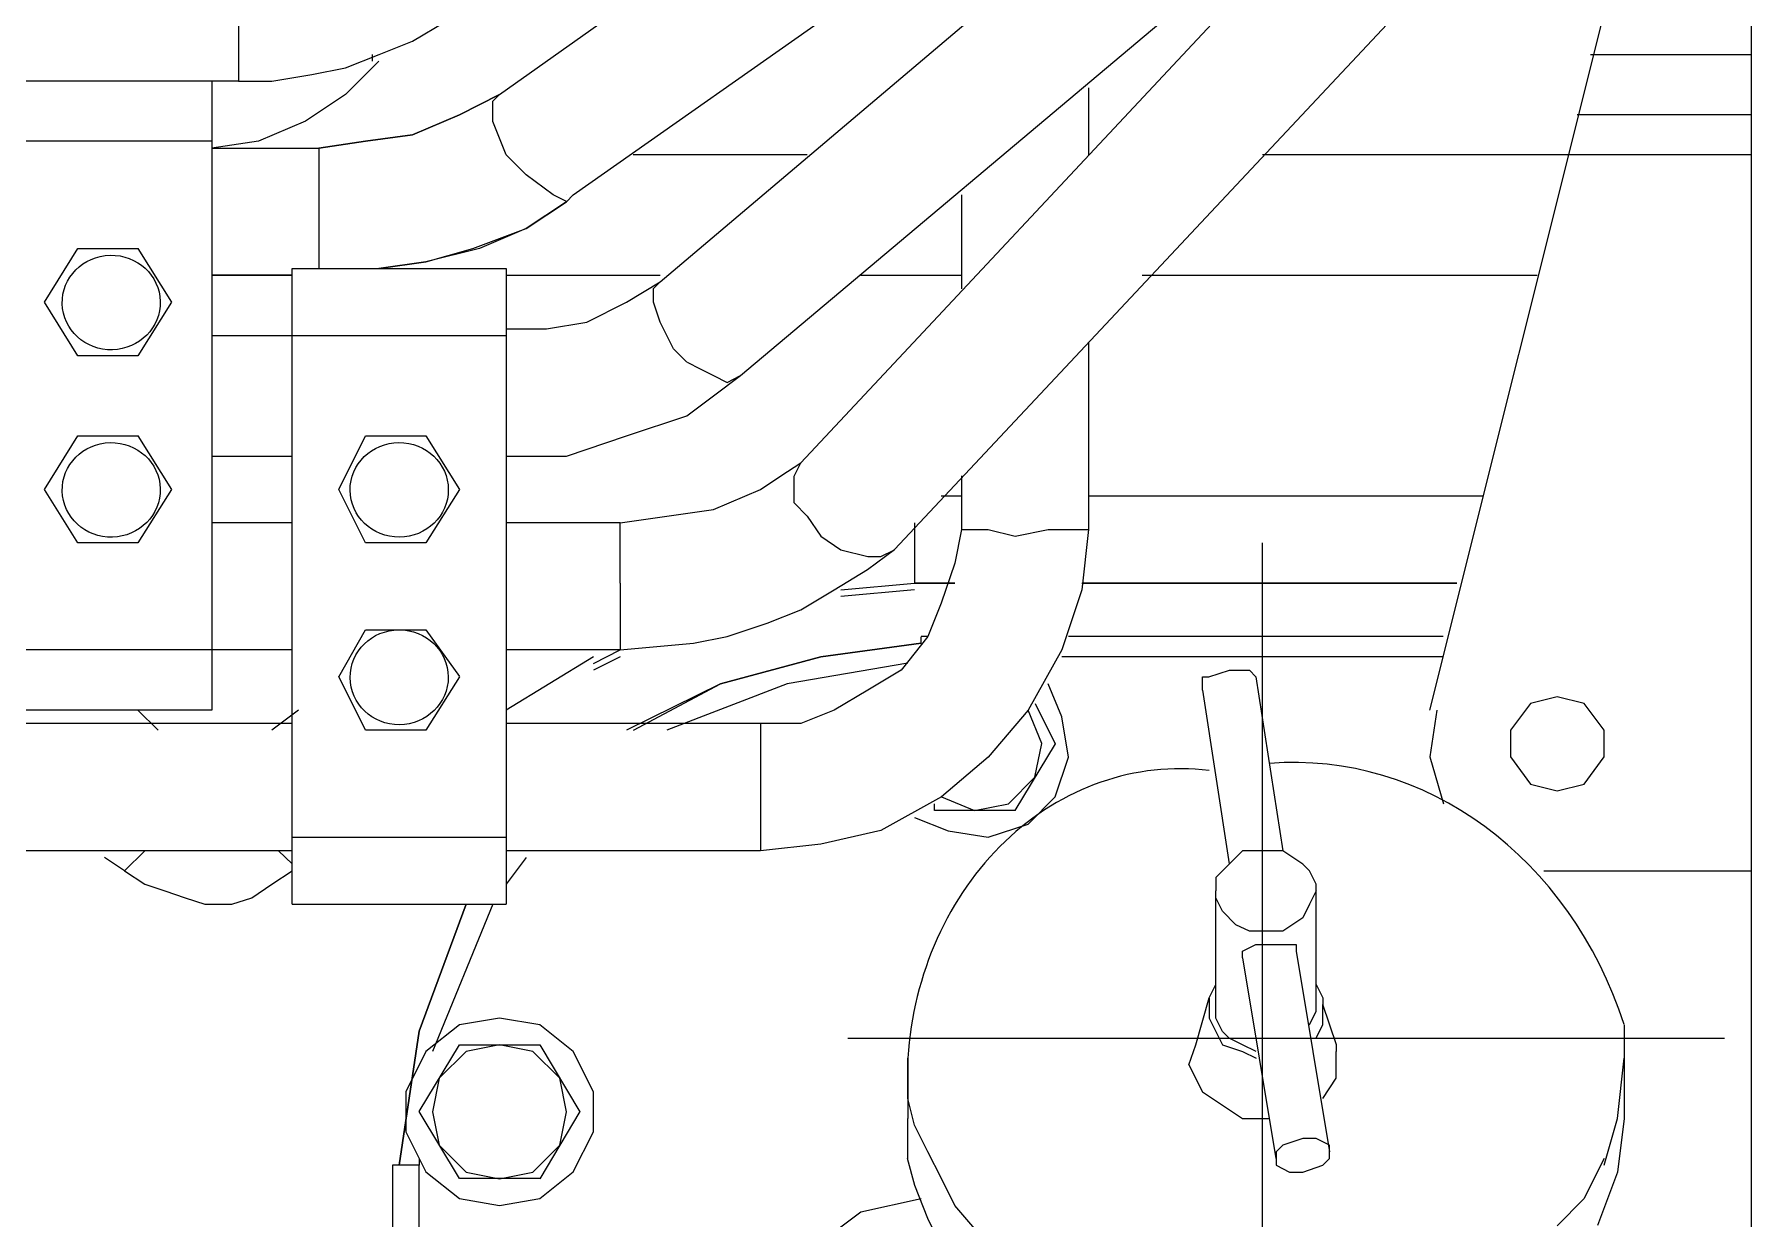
# Model space of a CAD drawing. Header units: inches. Extents: x 11 to 128, y 20 to 108.
# Drawn here: x 30.8147 to 30.9983, y 82.5787 to 82.7051 of the extents above; entities that cross this region are included whole.
import ezdxf

# ---------------------------------------------------------------- set-up
doc = ezdxf.new("R2010")
doc.units = ezdxf.units.IN
doc.header["$MEASUREMENT"] = 0
doc.layers.add('1', color=255, linetype='Continuous')
doc.layers.add('Dim', color=6, linetype='Continuous', lineweight=13)

# ---------------------------------------------------------------- blocks, each defined once
blk = doc.blocks.new('5')
at = {"layer": '1', "lineweight": 9}
for p, q in [((225.91368, -21.89202), (226.00321, -21.82851)), ((225.92065, -21.90153), (226.0102, -21.83867)), ((225.92892, -21.90979), (226.00766, -21.84313)), ((226.00195, -21.95044), (226.02672, -21.85138)), ((225.94225, -21.92697), (226.00767, -21.85709)), ((225.93654, -21.91869), (226.00068, -21.86471)), ((225.95115, -21.93521), (226.01657, -21.86538)), ((226.03243, -21.866), (226.03243, -22.04382)), ((225.88891, -21.8787), (225.88891, -21.89076)), ((225.90542, -21.88696), (225.90861, -21.88505)), ((225.89906, -21.88949), (225.90225, -21.88821)), ((225.90162, -21.88886), (225.90162, -21.88822)), ((225.90225, -21.88821), (225.90542, -21.88696)), ((225.90225, -21.88822), (225.90225, -21.88822)), ((226.01719, -21.88822), (226.03243, -21.88822)), ((225.89588, -21.89013), (225.89906, -21.88949)), ((225.90224, -21.88885), (225.89905, -21.89203)), ((225.88637, -21.89076), (225.86668, -21.89076)), ((225.88892, -21.89076), (225.88637, -21.89076)), ((225.88637, -21.89076), (225.88637, -21.95044)), ((225.88891, -21.89076), (225.89208, -21.89076)), ((225.89208, -21.89076), (225.89588, -21.89013)), ((225.96957, -21.8914), (225.96957, -21.89774)), ((225.89905, -21.89203), (225.89527, -21.89456)), ((225.91368, -21.89202), (225.90987, -21.89394)), ((225.90987, -21.89394), (225.91368, -21.89202)), ((225.91305, -21.89266), (225.91368, -21.89202)), ((225.91305, -21.89329), (225.91305, -21.89266)), ((225.91305, -21.89457), (225.91305, -21.89329)), ((225.89527, -21.89456), (225.89081, -21.89646)), ((225.90987, -21.89394), (225.90543, -21.89584)), ((225.90543, -21.89584), (225.90987, -21.89394)), ((225.91431, -21.89774), (225.91305, -21.89457)), ((226.03243, -21.89394), (226.01592, -21.89394)), ((225.88637, -21.89646), (225.86668, -21.89646)), ((225.89081, -21.89646), (225.88637, -21.89711)), ((225.90097, -21.89645), (225.89653, -21.8971)), ((225.89653, -21.8971), (225.90097, -21.89645)), ((225.90543, -21.89584), (225.90097, -21.89645)), ((225.90097, -21.89645), (225.90543, -21.89584)), ((225.88637, -21.89711), (225.89653, -21.89711)), ((225.89653, -21.89711), (225.89653, -21.90854)), ((225.91622, -21.89963), (225.91431, -21.89774)), ((225.94288, -21.89775), (225.92637, -21.89775)), ((225.96957, -21.89775), (225.96957, -21.89775)), ((226.01465, -21.89775), (225.98608, -21.89775)), ((226.03243, -21.89775), (226.01465, -21.89775)), ((225.91877, -21.90153), (225.91622, -21.89963)), ((225.92004, -21.90218), (225.91877, -21.90153)), ((225.92004, -21.90153), (225.92004, -21.90153)), ((225.92004, -21.90219), (225.92065, -21.90154)), ((225.92065, -21.90153), (225.92065, -21.90153)), ((225.95751, -21.90153), (225.95751, -21.91045)), ((225.92004, -21.90219), (225.91621, -21.90472)), ((225.91621, -21.90472), (225.92004, -21.90219)), ((225.91114, -21.90662), (225.91621, -21.90472)), ((225.91621, -21.90472), (225.91177, -21.90662)), ((225.8705, -21.91173), (225.87367, -21.90662)), ((225.87367, -21.90663), (225.87938, -21.90663)), ((225.87937, -21.90663), (225.88256, -21.91173)), ((225.9067, -21.90791), (225.90224, -21.90854)), ((225.90224, -21.90854), (225.9067, -21.90791)), ((225.91177, -21.90662), (225.9067, -21.90791)), ((225.9067, -21.90791), (225.91114, -21.90662)), ((225.89398, -21.90916), (225.88637, -21.90916)), ((225.88637, -21.90916), (225.89398, -21.90916)), ((225.89399, -21.96887), (225.89399, -21.90853)), ((225.89399, -21.90853), (225.91431, -21.90853)), ((225.91431, -21.90853), (225.91431, -21.96887)), ((225.91431, -21.90916), (225.92892, -21.90916)), ((225.94797, -21.90916), (225.95751, -21.90916)), ((225.97465, -21.90916), (226.01212, -21.90916)), ((225.92573, -21.91172), (225.92892, -21.9098)), ((225.92828, -21.91044), (225.92892, -21.90979)), ((225.92828, -21.91173), (225.92828, -21.91044)), ((225.87367, -21.91681), (225.8705, -21.91173)), ((225.88256, -21.91173), (225.87937, -21.91681)), ((225.92196, -21.91361), (225.92573, -21.91172)), ((225.92892, -21.91363), (225.92828, -21.91173)), ((225.91431, -21.91427), (225.91812, -21.91427)), ((225.91812, -21.91427), (225.92196, -21.91361)), ((225.93019, -21.91616), (225.92892, -21.91363)), ((225.88637, -21.9149), (225.89398, -21.9149)), ((225.89399, -21.9149), (225.91431, -21.9149)), ((225.93146, -21.91742), (225.93019, -21.91616)), ((225.96957, -21.91552), (225.96957, -21.93329)), ((225.87937, -21.91681), (225.87366, -21.91681)), ((225.93147, -21.91743), (225.93272, -21.91806)), ((225.93272, -21.91806), (225.93399, -21.91869)), ((225.93399, -21.91869), (225.93528, -21.91935)), ((225.93399, -21.9206), (225.93655, -21.9187)), ((225.93528, -21.91935), (225.93654, -21.91869)), ((225.93146, -21.92252), (225.93399, -21.9206)), ((225.92573, -21.92441), (225.93146, -21.92252)), ((225.8705, -21.92949), (225.87367, -21.92441)), ((225.87367, -21.92442), (225.87938, -21.92442)), ((225.87937, -21.92442), (225.88256, -21.9295)), ((225.89844, -21.92949), (225.90096, -21.92441)), ((225.90097, -21.92442), (225.9067, -21.92442)), ((225.9067, -21.92442), (225.90987, -21.9295)), ((225.92004, -21.92633), (225.92573, -21.92441)), ((225.88637, -21.92633), (225.89398, -21.92633)), ((225.91431, -21.92633), (225.92004, -21.92633)), ((225.94036, -21.92822), (225.94226, -21.92696)), ((225.94163, -21.92824), (225.94225, -21.92697)), ((225.93845, -21.92949), (225.94036, -21.92822)), ((225.94163, -21.9295), (225.94163, -21.92824)), ((225.95751, -21.92822), (225.95751, -21.9333)), ((225.87367, -21.93458), (225.8705, -21.9295)), ((225.88256, -21.92949), (225.87937, -21.93457)), ((225.90097, -21.93458), (225.89844, -21.9295)), ((225.90987, -21.92949), (225.9067, -21.93457)), ((225.93399, -21.93139), (225.93845, -21.92949)), ((225.94163, -21.93076), (225.94163, -21.9295)), ((225.94288, -21.93203), (225.94163, -21.93076)), ((225.95751, -21.93013), (225.95559, -21.93013)), ((226.00704, -21.93013), (225.96958, -21.93013)), ((225.92511, -21.93267), (225.92955, -21.93204)), ((225.92955, -21.93204), (225.93399, -21.93139)), ((225.94288, -21.93203), (225.94416, -21.93393)), ((225.89399, -21.93267), (225.88638, -21.93267)), ((225.92511, -21.93267), (225.91431, -21.93267)), ((225.92511, -21.93839), (225.92511, -21.93267)), ((225.94416, -21.93393), (225.94605, -21.93522)), ((225.95306, -21.93267), (225.95306, -21.93839)), ((225.95751, -21.9333), (225.95686, -21.93648)), ((225.9575, -21.9333), (225.96005, -21.9333)), ((225.96005, -21.9333), (225.96259, -21.93393)), ((225.96259, -21.93393), (225.96574, -21.9333)), ((225.96574, -21.9333), (225.96766, -21.9333)), ((225.96766, -21.9333), (225.96957, -21.9333)), ((225.96957, -21.9333), (225.96893, -21.93901)), ((225.87937, -21.93458), (225.87366, -21.93458)), ((225.9067, -21.93458), (225.90097, -21.93458)), ((225.94605, -21.93522), (225.94862, -21.93585)), ((225.9486, -21.9371), (225.95116, -21.93521)), ((225.94987, -21.93585), (225.95116, -21.93522)), ((225.94543, -21.93902), (225.9486, -21.9371)), ((225.94862, -21.93585), (225.94987, -21.93585)), ((225.95686, -21.93648), (225.95559, -21.9403)), ((225.92511, -21.9384), (225.92511, -21.94474)), ((225.94226, -21.94092), (225.94543, -21.93902)), ((225.94606, -21.93903), (225.95306, -21.9384)), ((225.95306, -21.93902), (225.94606, -21.93965)), ((225.95687, -21.9384), (225.95305, -21.9384)), ((225.95306, -21.9384), (225.95688, -21.9384)), ((225.95306, -21.9384), (225.95306, -21.9384)), ((225.96893, -21.93901), (225.96703, -21.94473)), ((225.96893, -21.9384), (226.00449, -21.9384)), ((226.0045, -21.9384), (225.96894, -21.9384)), ((225.95559, -21.9403), (225.95432, -21.94346)), ((225.93528, -21.94345), (225.93907, -21.94218)), ((225.93907, -21.94218), (225.94226, -21.94092)), ((225.89844, -21.94727), (225.90096, -21.94282)), ((225.90097, -21.94281), (225.9067, -21.94281)), ((225.9067, -21.94281), (225.90987, -21.94726)), ((225.93209, -21.9441), (225.93528, -21.94345)), ((225.95432, -21.94346), (225.95178, -21.94664)), ((225.95432, -21.94346), (225.95369, -21.94346)), ((225.95369, -21.9441), (225.95369, -21.94347)), ((226.00322, -21.94346), (225.96766, -21.94346)), ((225.88637, -21.94473), (225.86668, -21.94473)), ((225.89399, -21.94473), (225.88638, -21.94473)), ((225.92511, -21.94473), (225.91431, -21.94473)), ((225.92258, -21.94538), (225.91431, -21.95044)), ((225.92258, -21.946), (225.92511, -21.94473)), ((225.92511, -21.94538), (225.92258, -21.94665)), ((225.92511, -21.94473), (225.93209, -21.9441)), ((225.92511, -21.94473), (225.92511, -21.94473)), ((225.93464, -21.94793), (225.94417, -21.94538)), ((225.94417, -21.94538), (225.93464, -21.94793)), ((225.94417, -21.94538), (225.95369, -21.9441)), ((225.95369, -21.9441), (225.94417, -21.94538)), ((225.96703, -21.94473), (225.96384, -21.95044)), ((226.00322, -21.94538), (225.96703, -21.94538)), ((225.95241, -21.94599), (225.94097, -21.94793)), ((225.95178, -21.94664), (225.94861, -21.94856)), ((225.98098, -21.94727), (225.98292, -21.94664)), ((225.98292, -21.94664), (225.98417, -21.94664)), ((225.98417, -21.94664), (225.98482, -21.94664)), ((225.98482, -21.94664), (225.98544, -21.94727)), ((225.90097, -21.95234), (225.89844, -21.94726)), ((225.90987, -21.94727), (225.9067, -21.95235)), ((225.93464, -21.94793), (225.92574, -21.95234)), ((225.92638, -21.95234), (225.93464, -21.94793)), ((225.94097, -21.94793), (225.92955, -21.95234)), ((225.94861, -21.94856), (225.94542, -21.95044)), ((225.96703, -21.95109), (225.96574, -21.94793)), ((225.98037, -21.94855), (225.98037, -21.94727)), ((225.98037, -21.94727), (225.98098, -21.94727)), ((225.98037, -21.94855), (225.98037, -21.94855)), ((225.98037, -21.94855), (225.98291, -21.96504)), ((225.98544, -21.94727), (225.98798, -21.9638)), ((225.88637, -21.95044), (225.86668, -21.95044)), ((225.88128, -21.95234), (225.87937, -21.95045)), ((225.89462, -21.95044), (225.89208, -21.95233)), ((225.94542, -21.95044), (225.94225, -21.95172)), ((225.96384, -21.95044), (225.96005, -21.95489)), ((225.96513, -21.95362), (225.96384, -21.95044)), ((225.96449, -21.94981), (225.9664, -21.95363)), ((226.0026, -21.95044), (226.00195, -21.95488)), ((226.01148, -21.9498), (226.00959, -21.95233)), ((226.01403, -21.94917), (226.01148, -21.9498)), ((226.01657, -21.9498), (226.01403, -21.94917)), ((226.01847, -21.95233), (226.01657, -21.9498)), ((225.89399, -21.95172), (225.61076, -21.95172)), ((225.93845, -21.95172), (225.91431, -21.95172)), ((225.94225, -21.95172), (225.93845, -21.95172)), ((225.93845, -21.95173), (225.93845, -21.96379)), ((225.96766, -21.95491), (225.96703, -21.95109)), ((225.9067, -21.95234), (225.90097, -21.95234)), ((225.96639, -21.95363), (225.96258, -21.95997)), ((225.96448, -21.95681), (225.96513, -21.95362)), ((226.00959, -21.95233), (226.00959, -21.95488)), ((226.01847, -21.95488), (226.01847, -21.95233)), ((225.96005, -21.95489), (225.9556, -21.95868)), ((225.9664, -21.95868), (225.96766, -21.95491)), ((226.00195, -21.95488), (226.00323, -21.95933)), ((226.00959, -21.95488), (226.01148, -21.95746)), ((226.01657, -21.95746), (226.01847, -21.95488)), ((225.96196, -21.95934), (225.96448, -21.95681)), ((226.01148, -21.95746), (226.01403, -21.95809)), ((226.01403, -21.95809), (226.01657, -21.95746)), ((225.9556, -21.95868), (225.94987, -21.96186)), ((225.95496, -21.95997), (225.95496, -21.95934)), ((225.96259, -21.95997), (225.95496, -21.95997)), ((225.9556, -21.95868), (225.95875, -21.95997)), ((225.95875, -21.95997), (225.96196, -21.95934)), ((225.96384, -21.96125), (225.9664, -21.95868)), ((225.94987, -21.96186), (225.94416, -21.96317)), ((225.95306, -21.96062), (225.95623, -21.96188)), ((225.95623, -21.96188), (225.96005, -21.96249)), ((225.96005, -21.96249), (225.96384, -21.96125)), ((225.89399, -21.9625), (225.91431, -21.9625)), ((225.94416, -21.96317), (225.93845, -21.96378)), ((225.89399, -21.96379), (225.61076, -21.96379)), ((225.87811, -21.96569), (225.87621, -21.96443)), ((225.88002, -21.9638), (225.87811, -21.96569)), ((225.89399, -21.96504), (225.89271, -21.96378)), ((225.91622, -21.96443), (225.9143, -21.96696)), ((225.93845, -21.96379), (225.91431, -21.96379)), ((225.98291, -21.96505), (225.98164, -21.96633)), ((225.98418, -21.96378), (225.98291, -21.96505)), ((225.98545, -21.96378), (225.98418, -21.96378)), ((225.98672, -21.96378), (225.98545, -21.96378)), ((225.98798, -21.96378), (225.98672, -21.96378)), ((225.98989, -21.96505), (225.98798, -21.96378)), ((225.99052, -21.9657), (225.98989, -21.96505)), ((225.87811, -21.96569), (225.88002, -21.96696)), ((225.89209, -21.96696), (225.89399, -21.96569)), ((225.98164, -21.96633), (225.98164, -21.9676)), ((225.99116, -21.96696), (225.99052, -21.9657)), ((226.01275, -21.96569), (226.01402, -21.96569)), ((226.01403, -21.96569), (226.03243, -21.96569)), ((225.88002, -21.96696), (225.88194, -21.96759)), ((225.88194, -21.96759), (225.88384, -21.96824)), ((225.88384, -21.96824), (225.88573, -21.96885)), ((225.88828, -21.96885), (225.89017, -21.96824)), ((225.89017, -21.96824), (225.89209, -21.96696)), ((225.98164, -21.96825), (225.98164, -21.96759)), ((225.98164, -21.97903), (225.98164, -21.96824)), ((225.98226, -21.96951), (225.98164, -21.96825)), ((225.99116, -21.96759), (225.99052, -21.96886)), ((225.99116, -21.9676), (225.99116, -21.96696)), ((225.99116, -21.97903), (225.99116, -21.96761)), ((225.88573, -21.96885), (225.88828, -21.96885)), ((225.89399, -21.96886), (225.91431, -21.96886)), ((225.90605, -21.98092), (225.9105, -21.96886)), ((225.9105, -21.96886), (225.90605, -21.98092)), ((225.91305, -21.96886), (225.90732, -21.98284)), ((225.98353, -21.9708), (225.98226, -21.96951)), ((225.99052, -21.96886), (225.98989, -21.97014)), ((225.98482, -21.97141), (225.98353, -21.9708)), ((225.98672, -21.97141), (225.98482, -21.97141)), ((225.98798, -21.97141), (225.98672, -21.97141)), ((225.98989, -21.97014), (225.98798, -21.97141)), ((225.98417, -21.97332), (225.98544, -21.97269)), ((225.98417, -21.97395), (225.98417, -21.97332)), ((225.98544, -21.97269), (225.98671, -21.97269)), ((225.98671, -21.97269), (225.98798, -21.97269)), ((225.98798, -21.97269), (225.98926, -21.97269)), ((225.98926, -21.97269), (225.98926, -21.97332)), ((225.98926, -21.97332), (225.99243, -21.99235)), ((225.98417, -21.97395), (225.98417, -21.97395)), ((225.98417, -21.97395), (225.98734, -21.993)), ((225.98099, -21.97775), (225.98163, -21.97649)), ((225.99116, -21.97649), (225.99179, -21.97775)), ((225.97974, -21.9822), (225.98099, -21.97775)), ((225.98099, -21.97776), (225.98099, -21.97966)), ((225.99179, -21.97775), (225.99179, -21.97839)), ((225.91368, -21.97966), (225.90987, -21.98029)), ((225.9175, -21.98029), (225.91368, -21.97966)), ((225.98099, -21.97966), (225.98163, -21.98093)), ((225.98164, -21.97966), (225.98164, -21.97903)), ((225.98226, -21.98093), (225.98164, -21.97966)), ((225.99052, -21.98029), (225.99116, -21.97902)), ((225.99179, -21.98028), (225.99179, -21.97838)), ((225.99307, -21.9822), (225.9918, -21.97839)), ((225.90415, -21.99361), (225.90605, -21.98092)), ((225.90605, -21.98092), (225.90415, -21.99361)), ((225.90987, -21.98029), (225.9067, -21.98284)), ((225.92065, -21.98284), (225.9175, -21.98029)), ((225.98163, -21.98093), (225.98226, -21.98221)), ((225.98291, -21.98156), (225.98226, -21.98093)), ((225.99116, -21.98156), (225.99179, -21.98028)), ((226.02038, -21.98029), (226.02038, -21.98347)), ((225.9067, -21.98284), (225.90478, -21.98666)), ((225.90605, -21.98854), (225.90987, -21.9822)), ((225.91051, -21.98284), (225.90795, -21.98536)), ((225.90987, -21.9822), (225.91749, -21.9822)), ((225.91368, -21.9822), (225.91051, -21.98284)), ((225.91685, -21.98284), (225.91368, -21.9822)), ((225.91939, -21.98536), (225.91685, -21.98284)), ((225.9175, -21.9822), (225.92129, -21.98855)), ((225.92258, -21.98666), (225.92065, -21.98284)), ((225.97907, -21.9841), (225.97974, -21.9822)), ((225.98226, -21.98221), (225.98418, -21.98284)), ((225.98418, -21.98221), (225.98291, -21.98156)), ((225.98545, -21.98284), (225.98418, -21.98221)), ((225.98418, -21.98284), (225.98545, -21.98348)), ((225.99306, -21.98537), (225.99306, -21.98284)), ((225.99307, -21.98284), (225.99307, -21.98221)), ((225.95241, -21.98729), (225.95241, -21.98347)), ((225.95241, -21.98347), (225.95241, -21.98918)), ((225.97908, -21.98411), (225.98037, -21.98666)), ((226.01974, -21.98919), (226.02039, -21.98348)), ((226.02038, -21.98347), (226.02038, -21.98918)), ((225.90795, -21.98536), (225.90732, -21.98855)), ((225.92004, -21.98855), (225.91939, -21.98536)), ((225.99179, -21.98729), (225.99306, -21.98537)), ((225.90478, -21.98666), (225.90478, -21.99045)), ((225.92258, -21.99045), (225.92258, -21.98666)), ((225.95305, -21.98982), (225.95241, -21.98729)), ((225.98037, -21.98666), (225.98227, -21.98792)), ((225.98227, -21.98792), (225.98417, -21.98919)), ((225.90987, -21.9949), (225.90605, -21.98854)), ((225.90732, -21.98855), (225.90795, -21.99173)), ((225.92129, -21.98854), (225.9175, -21.99491)), ((225.91939, -21.99173), (225.92004, -21.98855)), ((225.95241, -21.993), (225.95241, -21.98918)), ((225.98417, -21.98919), (225.98673, -21.98919)), ((226.01847, -21.99362), (226.01974, -21.98919)), ((226.02038, -21.98918), (226.01975, -21.99428)), ((225.90478, -21.99045), (225.9067, -21.99427)), ((225.92065, -21.99427), (225.92258, -21.99045)), ((225.95432, -21.99237), (225.95305, -21.98982)), ((225.98988, -21.99108), (225.98798, -21.99173)), ((225.99117, -21.99108), (225.98988, -21.99108)), ((225.99242, -21.99173), (225.99117, -21.99108)), ((225.90795, -21.99173), (225.91051, -21.99428)), ((225.91685, -21.99428), (225.91939, -21.99173)), ((225.9556, -21.9949), (225.95432, -21.99237)), ((225.98798, -21.99173), (225.98736, -21.99236)), ((225.98736, -21.99236), (225.98736, -21.99299)), ((225.99242, -21.99236), (225.99242, -21.99173)), ((225.99242, -21.99236), (225.99242, -21.99236)), ((225.99242, -21.993), (225.99242, -21.99237)), ((225.90605, -21.99362), (225.90351, -21.99362)), ((225.90351, -21.99362), (225.90351, -22.09143)), ((225.90605, -21.993), (225.90605, -21.99361)), ((225.90605, -22.03805), (225.90605, -21.99362)), ((225.9067, -21.99427), (225.90987, -21.9968)), ((225.91051, -21.99428), (225.91368, -21.99491)), ((225.91368, -21.99491), (225.91685, -21.99428)), ((225.9175, -21.9968), (225.92065, -21.99427)), ((225.95307, -21.99555), (225.9524, -21.993)), ((225.98735, -21.993), (225.98735, -21.993)), ((225.98735, -21.993), (225.98735, -21.99361)), ((225.98735, -21.99361), (225.98862, -21.99429)), ((225.98862, -21.99429), (225.98989, -21.99429)), ((225.98989, -21.99429), (225.99179, -21.99361)), ((225.99179, -21.99361), (225.99242, -21.993)), ((226.01847, -21.993), (226.01655, -21.99682)), ((226.01975, -21.99428), (226.01784, -21.99936)), ((225.9175, -21.9949), (225.90987, -21.9949)), ((225.95432, -21.99869), (225.95307, -21.99555)), ((225.95687, -21.99745), (225.9556, -21.9949)), ((225.90987, -21.9968), (225.91368, -21.99745)), ((225.91368, -21.99745), (225.9175, -21.9968)), ((225.95369, -21.99681), (225.94796, -21.99807)), ((225.96068, -22.00187), (225.95687, -21.99745)), ((226.01655, -21.99682), (226.01403, -21.99937)), ((225.94796, -21.99807), (225.94289, -22.00187)), ((225.95559, -22.00124), (225.95432, -21.99869))]:
    blk.add_line(p, q, dxfattribs=at)
at = {"layer": '1', "color": 53, "lineweight": 0, "true_color": 0xece94f}
for p, q in [((225.98607, -22.0222), (225.98607, -21.93457)), ((225.94671, -21.98156), (226.0299, -21.98156))]:
    blk.add_line(p, q, dxfattribs=at)
at = {"layer": '1', "lineweight": 9}
for centre, major_axis, ratio, start_param, end_param in [((225.87684, -21.91176), (0.00465, 0.00011), 0.964771, 1.551567440419623, 7.834752747599209), ((225.87684, -21.92954), (0.00465, 0.00011), 0.964771, 1.551567440446282, 7.834752747625869), ((225.90416, -21.92954), (0.00466, 0.00011), 0.962993, 1.55274, 7.835925), ((225.90416, -21.94732), (0.00465, 0.00013), 0.9683, 1.548922, 7.832107), ((225.97826, -21.98565), (0, 0.02965), 0.874097, -0.10574, 1.49727), ((225.98908, -21.99363), (0, 0.03822), 0.874097, -1.214055, 0.070611)]:
    blk.add_ellipse(centre, major_axis=major_axis, ratio=ratio, start_param=start_param, end_param=end_param, dxfattribs=at)

msp = doc.modelspace()

# ---------------------------------------------------------------- linework, layer by layer
msp.add_open_spline([(18.80527, 84.67695), (20.02879, 84.15716), (22.00001, 83.28056), (26.13586, 81.6811), (29.86669, 80.9072), (34.92488, 80.9072), (38.64477, 80.92251), (41.12414, 80.90707)], degree=3, knots=[0, 0, 0, 0, 3.550687, 7.088547, 10.454406, 13.763203, 20.376363, 20.376363, 20.376363, 20.376363])
msp.add_open_spline([(18.80527, 84.67695), (20.02879, 84.15716), (22.00001, 83.28056), (26.13586, 81.6811), (29.86669, 80.9072), (34.92488, 80.9072), (38.64477, 80.92251), (41.12414, 80.90707)], degree=3, knots=[0, 0, 0, 0, 3.550687, 7.088547, 10.454406, 13.763203, 20.376363, 20.376363, 20.376363, 20.376363])

# ---------------------------------------------------------------- block references
at = {"layer": 'Dim', "xscale": 1.125, "yscale": 1.125, "zscale": 1.125}
msp.add_blockref('5', (-223.28855, 107.32721), dxfattribs=at)

doc.saveas('drawing.dxf')
